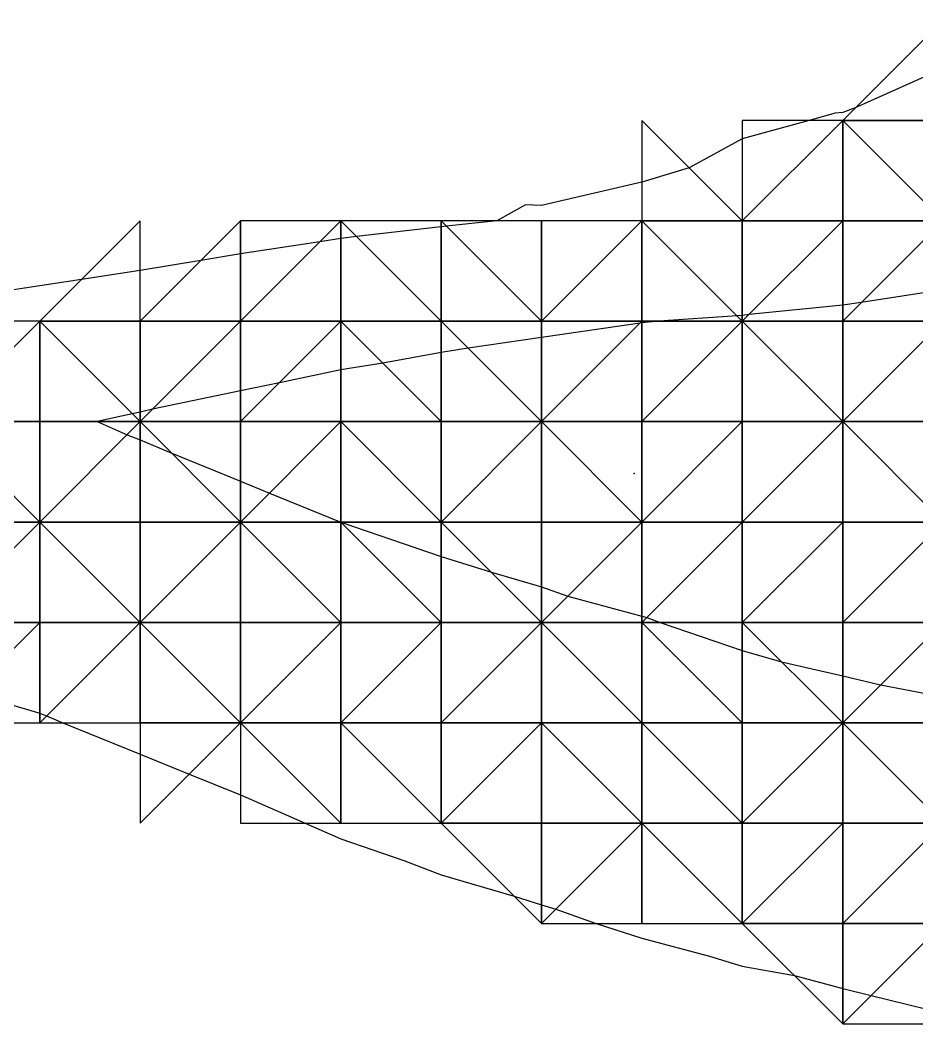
# Model space of a CAD drawing. Header units: metres. Extents: x 4732344 to 4732577, y 2266116 to 2266284.
# Drawn here: x 4732504.68 to 4732509.15, y 2266229.23 to 2266234.23 of the extents above; entities that cross this region are included whole.
import ezdxf

# ---------------------------------------------------------------- set-up
doc = ezdxf.new("R2010")
doc.units = ezdxf.units.M
doc.layers.add('TIN', color=5, linetype='Continuous')

msp = doc.modelspace()

# ---------------------------------------------------------------- linework, layer by layer
at = {"layer": 'lleno', "color": 3}
for points in [[(4732509.279, 2266233.9936, 1328.1823), (4732508.8415, 2266233.7975, 1328.1801), (4732508.779, 2266233.775, 1328.1804), (4732508.742, 2266233.772, 1328.1801), (4732508.6123, 2266233.735, 1328.1803), (4732508.279, 2266233.6441, 1328.1806), (4732508.0143, 2266233.4997, 1328.1844), (4732507.779, 2266233.4273, 1328.18), (4732507.379, 2266233.335, 1328.1705), (4732507.279, 2266233.3119, 1328.1681), (4732507.199, 2266233.315, 1328.1653), (4732507.0568, 2266233.235, 1328.1638), (4732506.8053, 2266233.2087, 1328.1566), (4732506.779, 2266233.2059, 1328.1558), (4732506.3571, 2266233.1569, 1328.1439), (4732506.279, 2266233.1468, 1328.1417), (4732506.1748, 2266233.1308, 1328.1389), (4732505.779, 2266233.0703, 1328.1283), (4732505.5818, 2266233.0378, 1328.1231), (4732505.279, 2266232.9879, 1328.1197), (4732504.9873, 2266232.9433, 1328.1162), (4732504.779, 2266232.9115, 1328.1101), (4732504.6259, 2266232.8881, 1328.1056)], [(4732509.279, 2266232.8916, 1328.3417), (4732508.8719, 2266232.8279, 1328.3318), (4732508.779, 2266232.8143, 1328.3295), (4732508.3128, 2266232.7688, 1328.323), (4732508.279, 2266232.7637, 1328.3221), (4732508.2527, 2266232.7613, 1328.3213), (4732507.8623, 2266232.735, 1328.3095), (4732507.779, 2266232.7271, 1328.3071), (4732507.7696, 2266232.7256, 1328.3069), (4732507.279, 2266232.6544, 1328.2936), (4732506.9128, 2266232.6012, 1328.2836), (4732506.779, 2266232.5793, 1328.2801), (4732506.4873, 2266232.5267, 1328.2726), (4732506.279, 2266232.4931, 1328.267), (4732505.9729, 2266232.4289, 1328.2595), (4732505.779, 2266232.3882, 1328.2547), (4732505.3402, 2266232.2962, 1328.2407), (4732505.279, 2266232.2826, 1328.2388), (4732505.2395, 2266232.2745, 1328.2374), (4732505.0647, 2266232.235, 1328.231), (4732505.2138, 2266232.1698, 1328.2343), (4732505.279, 2266232.1441, 1328.2343), (4732505.4369, 2266232.0771, 1328.2352), (4732505.779, 2266231.9381, 1328.2413), (4732505.9234, 2266231.8794, 1328.2439), (4732506.279, 2266231.735, 1328.2503), (4732506.779, 2266231.5631, 1328.2604), (4732507.029, 2266231.485, 1328.2657), (4732507.279, 2266231.4124, 1328.2713), (4732507.41, 2266231.366, 1328.2738), (4732507.779, 2266231.2653, 1328.2823), (4732507.8034, 2266231.2594, 1328.2828), (4732507.8699, 2266231.235, 1328.2841), (4732508.279, 2266231.0944, 1328.2924), (4732508.4747, 2266231.0393, 1328.2968), (4732508.779, 2266230.9683, 1328.3042), (4732508.9682, 2266230.9242, 1328.3089), (4732509.279, 2266230.864, 1328.3169)], [(4732504.429, 2266230.885, 1328.0769), (4732504.779, 2266230.7834, 1328.0779), (4732504.8131, 2266230.7691, 1328.0779), (4732504.8944, 2266230.735, 1328.0777), (4732505.279, 2266230.5787, 1328.0773), (4732505.5234, 2266230.4794, 1328.0797), (4732505.779, 2266230.3756, 1328.0842), (4732506.1004, 2266230.235, 1328.0896), (4732506.279, 2266230.1569, 1328.0926), (4732506.593, 2266230.049, 1328.099), (4732506.779, 2266229.9769, 1328.1024), (4732507.1426, 2266229.8714, 1328.1105), (4732507.279, 2266229.8287, 1328.1134), (4732507.3504, 2266229.8064, 1328.1149), (4732507.5517, 2266229.735, 1328.1189), (4732507.779, 2266229.6615, 1328.1237), (4732508.1162, 2266229.5722, 1328.1315), (4732508.279, 2266229.5229, 1328.135), (4732508.5383, 2266229.4757, 1328.1418), (4732508.779, 2266229.4107, 1328.1473), (4732508.9203, 2266229.3763, 1328.1507), (4732509.279, 2266229.2891, 1328.1717)]]:
    msp.add_polyline3d(points, dxfattribs=at)
at = {"layer": 'lleno_centroid', "color": 2}
msp.add_point((4732507.7403, 2266231.9768, 1328.207), dxfattribs=at)
at = {"layer": 'TIN', "color": 5}
for points in [[(4732509.279, 2266234.235, 0.086), (4732508.779, 2266233.735, 0.102), (4732509.279, 2266233.735, 0.115)], [(4732507.779, 2266233.735, 0.084), (4732507.779, 2266233.235, 0.11), (4732508.279, 2266233.235, 0.118)], [(4732508.779, 2266233.735, 0.102), (4732508.279, 2266233.735, 0.096), (4732508.279, 2266233.235, 0.118)], [(4732508.279, 2266233.235, 0.118), (4732508.779, 2266233.235, 0.131), (4732508.779, 2266233.735, 0.102)], [(4732509.279, 2266233.235, 0.143), (4732508.779, 2266233.735, 0.102), (4732508.779, 2266233.235, 0.131)], [(4732509.279, 2266233.735, 0.115), (4732508.779, 2266233.735, 0.102), (4732509.279, 2266233.235, 0.143)], [(4732504.779, 2266232.735, 0.13), (4732505.279, 2266232.735, 0.143), (4732505.279, 2266233.235, 0.058)], [(4732505.779, 2266233.235, 0.072), (4732505.279, 2266232.735, 0.143), (4732505.779, 2266232.735, 0.157)], [(4732505.779, 2266232.735, 0.157), (4732506.279, 2266232.735, 0.17), (4732506.279, 2266233.235, 0.085)], [(4732506.279, 2266233.235, 0.085), (4732505.779, 2266233.235, 0.072), (4732505.779, 2266232.735, 0.157)], [(4732506.279, 2266233.235, 0.085), (4732506.279, 2266232.735, 0.17), (4732506.779, 2266232.735, 0.181)], [(4732506.779, 2266232.735, 0.181), (4732506.779, 2266233.235, 0.095), (4732506.279, 2266233.235, 0.085)], [(4732507.279, 2266232.735, 0.19), (4732507.279, 2266233.235, 0.104), (4732506.779, 2266233.235, 0.095)], [(4732507.279, 2266232.735, 0.19), (4732506.779, 2266233.235, 0.095), (4732506.779, 2266232.735, 0.181)], [(4732507.279, 2266232.735, 0.19), (4732507.779, 2266233.235, 0.11), (4732507.279, 2266233.235, 0.104)], [(4732507.779, 2266232.735, 0.199), (4732507.779, 2266233.235, 0.11), (4732507.279, 2266232.735, 0.19)], [(4732508.279, 2266232.735, 0.205), (4732507.779, 2266233.235, 0.11), (4732507.779, 2266232.735, 0.199)], [(4732508.279, 2266233.235, 0.118), (4732507.779, 2266233.235, 0.11), (4732508.279, 2266232.735, 0.205)], [(4732508.279, 2266232.735, 0.205), (4732508.779, 2266233.235, 0.131), (4732508.279, 2266233.235, 0.118)], [(4732508.779, 2266232.735, 0.213), (4732508.779, 2266233.235, 0.131), (4732508.279, 2266232.735, 0.205)], [(4732509.279, 2266233.235, 0.143), (4732508.779, 2266232.735, 0.213), (4732509.279, 2266232.735, 0.226)], [(4732509.279, 2266233.235, 0.143), (4732508.779, 2266233.235, 0.131), (4732508.779, 2266232.735, 0.213)], [(4732504.279, 2266232.235, 0.18), (4732504.779, 2266232.735, 0.13), (4732504.279, 2266232.735, 0.117)], [(4732504.779, 2266232.235, 0.192), (4732504.779, 2266232.735, 0.13), (4732504.279, 2266232.235, 0.18)], [(4732504.779, 2266232.735, 0.13), (4732505.279, 2266232.235, 0.206), (4732505.279, 2266232.735, 0.143)], [(4732504.779, 2266232.235, 0.192), (4732505.279, 2266232.235, 0.206), (4732504.779, 2266232.735, 0.13)], [(4732505.279, 2266232.235, 0.206), (4732505.779, 2266232.235, 0.219), (4732505.779, 2266232.735, 0.157)], [(4732505.779, 2266232.735, 0.157), (4732505.279, 2266232.735, 0.143), (4732505.279, 2266232.235, 0.206)], [(4732506.279, 2266232.235, 0.232), (4732506.279, 2266232.735, 0.17), (4732505.779, 2266232.235, 0.219)], [(4732505.779, 2266232.235, 0.219), (4732506.279, 2266232.735, 0.17), (4732505.779, 2266232.735, 0.157)], [(4732506.279, 2266232.735, 0.17), (4732506.279, 2266232.235, 0.232), (4732506.779, 2266232.235, 0.242)], [(4732506.279, 2266232.735, 0.17), (4732506.779, 2266232.235, 0.242), (4732506.779, 2266232.735, 0.181)], [(4732506.779, 2266232.735, 0.181), (4732506.779, 2266232.235, 0.242), (4732507.279, 2266232.235, 0.252)], [(4732507.279, 2266232.235, 0.252), (4732507.279, 2266232.735, 0.19), (4732506.779, 2266232.735, 0.181)], [(4732507.779, 2266232.735, 0.199), (4732507.279, 2266232.735, 0.19), (4732507.279, 2266232.235, 0.252)], [(4732507.779, 2266232.235, 0.262), (4732507.779, 2266232.735, 0.199), (4732507.279, 2266232.235, 0.252)], [(4732507.779, 2266232.235, 0.262), (4732508.279, 2266232.235, 0.268), (4732508.279, 2266232.735, 0.205)], [(4732508.279, 2266232.735, 0.205), (4732507.779, 2266232.735, 0.199), (4732507.779, 2266232.235, 0.262)], [(4732508.279, 2266232.235, 0.268), (4732508.779, 2266232.235, 0.275), (4732508.279, 2266232.735, 0.205)], [(4732508.279, 2266232.735, 0.205), (4732508.779, 2266232.235, 0.275), (4732508.779, 2266232.735, 0.213)], [(4732508.779, 2266232.235, 0.275), (4732509.279, 2266232.235, 0.284), (4732509.279, 2266232.735, 0.226)], [(4732509.279, 2266232.735, 0.226), (4732508.779, 2266232.735, 0.213), (4732508.779, 2266232.235, 0.275)], [(4732504.279, 2266231.735, 0.151), (4732504.779, 2266231.735, 0.16), (4732504.279, 2266232.235, 0.18)], [(4732504.279, 2266232.235, 0.18), (4732504.779, 2266231.735, 0.16), (4732504.779, 2266232.235, 0.192)], [(4732504.779, 2266231.735, 0.16), (4732505.279, 2266232.235, 0.206), (4732504.779, 2266232.235, 0.192)], [(4732505.279, 2266231.735, 0.173), (4732505.279, 2266232.235, 0.206), (4732504.779, 2266231.735, 0.16)], [(4732505.279, 2266232.235, 0.206), (4732505.779, 2266231.735, 0.187), (4732505.779, 2266232.235, 0.219)], [(4732505.279, 2266231.735, 0.173), (4732505.779, 2266231.735, 0.187), (4732505.279, 2266232.235, 0.206)], [(4732506.279, 2266232.235, 0.232), (4732505.779, 2266232.235, 0.219), (4732505.779, 2266231.735, 0.187)], [(4732506.279, 2266231.735, 0.2), (4732506.279, 2266232.235, 0.232), (4732505.779, 2266231.735, 0.187)], [(4732506.779, 2266232.235, 0.242), (4732506.279, 2266232.235, 0.232), (4732506.779, 2266231.735, 0.211)], [(4732506.779, 2266231.735, 0.211), (4732506.279, 2266232.235, 0.232), (4732506.279, 2266231.735, 0.2)], [(4732506.779, 2266232.235, 0.242), (4732506.779, 2266231.735, 0.211), (4732507.279, 2266232.235, 0.252)], [(4732506.779, 2266231.735, 0.211), (4732507.279, 2266231.735, 0.22), (4732507.279, 2266232.235, 0.252)], [(4732507.279, 2266231.735, 0.22), (4732507.779, 2266231.735, 0.231), (4732507.279, 2266232.235, 0.252)], [(4732507.279, 2266232.235, 0.252), (4732507.779, 2266231.735, 0.231), (4732507.779, 2266232.235, 0.262)], [(4732507.779, 2266231.735, 0.231), (4732508.279, 2266232.235, 0.268), (4732507.779, 2266232.235, 0.262)], [(4732508.279, 2266231.735, 0.239), (4732508.279, 2266232.235, 0.268), (4732507.779, 2266231.735, 0.231)], [(4732508.779, 2266232.235, 0.275), (4732508.279, 2266231.735, 0.239), (4732508.779, 2266231.735, 0.245)], [(4732508.779, 2266232.235, 0.275), (4732508.279, 2266232.235, 0.268), (4732508.279, 2266231.735, 0.239)], [(4732508.779, 2266231.735, 0.245), (4732509.279, 2266231.735, 0.252), (4732508.779, 2266232.235, 0.275)], [(4732509.279, 2266231.735, 0.252), (4732509.279, 2266232.235, 0.284), (4732508.779, 2266232.235, 0.275)], [(4732504.779, 2266231.735, 0.16), (4732504.279, 2266231.735, 0.151), (4732504.279, 2266231.235, 0.119)], [(4732504.279, 2266231.235, 0.119), (4732504.779, 2266231.235, 0.128), (4732504.779, 2266231.735, 0.16)], [(4732504.779, 2266231.735, 0.16), (4732505.279, 2266231.235, 0.141), (4732505.279, 2266231.735, 0.173)], [(4732504.779, 2266231.235, 0.128), (4732505.279, 2266231.235, 0.141), (4732504.779, 2266231.735, 0.16)], [(4732505.779, 2266231.735, 0.187), (4732505.279, 2266231.235, 0.141), (4732505.779, 2266231.235, 0.155)], [(4732505.279, 2266231.735, 0.173), (4732505.279, 2266231.235, 0.141), (4732505.779, 2266231.735, 0.187)], [(4732505.779, 2266231.235, 0.155), (4732506.279, 2266231.235, 0.168), (4732505.779, 2266231.735, 0.187)], [(4732505.779, 2266231.735, 0.187), (4732506.279, 2266231.235, 0.168), (4732506.279, 2266231.735, 0.2)], [(4732506.279, 2266231.735, 0.2), (4732506.279, 2266231.235, 0.168), (4732506.779, 2266231.235, 0.179)], [(4732506.779, 2266231.235, 0.179), (4732506.779, 2266231.735, 0.211), (4732506.279, 2266231.735, 0.2)], [(4732506.779, 2266231.735, 0.211), (4732506.779, 2266231.235, 0.179), (4732507.279, 2266231.235, 0.189)], [(4732507.279, 2266231.235, 0.189), (4732507.279, 2266231.735, 0.22), (4732506.779, 2266231.735, 0.211)], [(4732507.279, 2266231.235, 0.189), (4732507.779, 2266231.735, 0.231), (4732507.279, 2266231.735, 0.22)], [(4732507.279, 2266231.235, 0.189), (4732507.779, 2266231.235, 0.198), (4732507.779, 2266231.735, 0.231)], [(4732507.779, 2266231.235, 0.198), (4732508.279, 2266231.235, 0.209), (4732508.279, 2266231.735, 0.239)], [(4732508.279, 2266231.735, 0.239), (4732507.779, 2266231.735, 0.231), (4732507.779, 2266231.235, 0.198)], [(4732508.779, 2266231.235, 0.216), (4732508.779, 2266231.735, 0.245), (4732508.279, 2266231.235, 0.209)], [(4732508.779, 2266231.735, 0.245), (4732508.279, 2266231.735, 0.239), (4732508.279, 2266231.235, 0.209)], [(4732509.279, 2266231.735, 0.252), (4732508.779, 2266231.735, 0.245), (4732508.779, 2266231.235, 0.216)], [(4732508.779, 2266231.235, 0.216), (4732509.279, 2266231.235, 0.223), (4732509.279, 2266231.735, 0.252)], [(4732504.279, 2266230.735, 0.088), (4732504.779, 2266230.735, 0.097), (4732504.779, 2266231.235, 0.128)], [(4732504.279, 2266230.735, 0.088), (4732504.779, 2266231.235, 0.128), (4732504.279, 2266231.235, 0.119)], [(4732505.279, 2266230.735, 0.11), (4732505.279, 2266231.235, 0.141), (4732504.779, 2266230.735, 0.097)], [(4732504.779, 2266230.735, 0.097), (4732505.279, 2266231.235, 0.141), (4732504.779, 2266231.235, 0.128)], [(4732505.279, 2266231.235, 0.141), (4732505.779, 2266230.735, 0.123), (4732505.779, 2266231.235, 0.155)], [(4732505.279, 2266230.735, 0.11), (4732505.779, 2266230.735, 0.123), (4732505.279, 2266231.235, 0.141)], [(4732506.279, 2266230.735, 0.137), (4732506.279, 2266231.235, 0.168), (4732505.779, 2266230.735, 0.123)], [(4732505.779, 2266230.735, 0.123), (4732506.279, 2266231.235, 0.168), (4732505.779, 2266231.235, 0.155)], [(4732506.779, 2266231.235, 0.179), (4732506.279, 2266231.235, 0.168), (4732506.279, 2266230.735, 0.137)], [(4732506.279, 2266230.735, 0.137), (4732506.779, 2266230.735, 0.148), (4732506.779, 2266231.235, 0.179)], [(4732507.279, 2266231.235, 0.189), (4732506.779, 2266231.235, 0.179), (4732506.779, 2266230.735, 0.148)], [(4732506.779, 2266230.735, 0.148), (4732507.279, 2266230.735, 0.158), (4732507.279, 2266231.235, 0.189)], [(4732507.279, 2266231.235, 0.189), (4732507.279, 2266230.735, 0.158), (4732507.779, 2266230.735, 0.167)], [(4732507.779, 2266230.735, 0.167), (4732507.779, 2266231.235, 0.198), (4732507.279, 2266231.235, 0.189)], [(4732507.779, 2266231.235, 0.198), (4732507.779, 2266230.735, 0.167), (4732508.279, 2266230.735, 0.177)], [(4732508.279, 2266230.735, 0.177), (4732508.279, 2266231.235, 0.209), (4732507.779, 2266231.235, 0.198)], [(4732508.279, 2266230.735, 0.177), (4732508.779, 2266230.735, 0.186), (4732508.279, 2266231.235, 0.209)], [(4732508.279, 2266231.235, 0.209), (4732508.779, 2266230.735, 0.186), (4732508.779, 2266231.235, 0.216)], [(4732508.779, 2266230.735, 0.186), (4732509.279, 2266231.235, 0.223), (4732508.779, 2266231.235, 0.216)], [(4732508.779, 2266230.735, 0.186), (4732509.279, 2266230.735, 0.192), (4732509.279, 2266231.235, 0.223)], [(4732505.279, 2266230.235, 0.078), (4732505.779, 2266230.735, 0.123), (4732505.279, 2266230.735, 0.11)], [(4732505.779, 2266230.235, 0.091), (4732506.279, 2266230.235, 0.105), (4732505.779, 2266230.735, 0.123)], [(4732505.779, 2266230.735, 0.123), (4732506.279, 2266230.235, 0.105), (4732506.279, 2266230.735, 0.137)], [(4732506.279, 2266230.735, 0.137), (4732506.279, 2266230.235, 0.105), (4732506.779, 2266230.235, 0.116)], [(4732506.779, 2266230.235, 0.116), (4732506.779, 2266230.735, 0.148), (4732506.279, 2266230.735, 0.137)], [(4732507.279, 2266230.735, 0.158), (4732506.779, 2266230.235, 0.116), (4732507.279, 2266230.235, 0.126)], [(4732506.779, 2266230.735, 0.148), (4732506.779, 2266230.235, 0.116), (4732507.279, 2266230.735, 0.158)], [(4732507.779, 2266230.235, 0.136), (4732507.779, 2266230.735, 0.167), (4732507.279, 2266230.735, 0.158)], [(4732507.279, 2266230.735, 0.158), (4732507.279, 2266230.235, 0.126), (4732507.779, 2266230.235, 0.136)], [(4732507.779, 2266230.735, 0.167), (4732508.279, 2266230.235, 0.145), (4732508.279, 2266230.735, 0.177)], [(4732507.779, 2266230.235, 0.136), (4732508.279, 2266230.235, 0.145), (4732507.779, 2266230.735, 0.167)], [(4732508.779, 2266230.735, 0.186), (4732508.279, 2266230.235, 0.145), (4732508.779, 2266230.235, 0.155)], [(4732508.279, 2266230.735, 0.177), (4732508.279, 2266230.235, 0.145), (4732508.779, 2266230.735, 0.186)], [(4732509.279, 2266230.735, 0.192), (4732508.779, 2266230.735, 0.186), (4732509.279, 2266230.235, 0.163)], [(4732509.279, 2266230.235, 0.163), (4732508.779, 2266230.735, 0.186), (4732508.779, 2266230.235, 0.155)], [(4732506.779, 2266230.235, 0.116), (4732507.279, 2266229.735, 0.094), (4732507.279, 2266230.235, 0.126)], [(4732507.779, 2266230.235, 0.136), (4732507.279, 2266230.235, 0.126), (4732507.279, 2266229.735, 0.094)], [(4732507.279, 2266229.735, 0.094), (4732507.779, 2266229.735, 0.105), (4732507.779, 2266230.235, 0.136)], [(4732507.779, 2266230.235, 0.136), (4732507.779, 2266229.735, 0.105), (4732508.279, 2266229.735, 0.114)], [(4732508.279, 2266229.735, 0.114), (4732508.279, 2266230.235, 0.145), (4732507.779, 2266230.235, 0.136)], [(4732508.779, 2266230.235, 0.155), (4732508.279, 2266230.235, 0.145), (4732508.279, 2266229.735, 0.114)], [(4732508.279, 2266229.735, 0.114), (4732508.779, 2266229.735, 0.124), (4732508.779, 2266230.235, 0.155)], [(4732509.279, 2266229.735, 0.133), (4732509.279, 2266230.235, 0.163), (4732508.779, 2266229.735, 0.124)], [(4732508.779, 2266229.735, 0.124), (4732509.279, 2266230.235, 0.163), (4732508.779, 2266230.235, 0.155)], [(4732508.279, 2266229.735, 0.114), (4732508.779, 2266229.235, 0.087), (4732508.779, 2266229.735, 0.124)], [(4732508.779, 2266229.235, 0.087), (4732509.279, 2266229.235, 0.096), (4732509.279, 2266229.735, 0.133)], [(4732509.279, 2266229.735, 0.133), (4732508.779, 2266229.735, 0.124), (4732508.779, 2266229.235, 0.087)]]:
    msp.add_3dface(points, dxfattribs=at)

doc.saveas('drawing.dxf')
